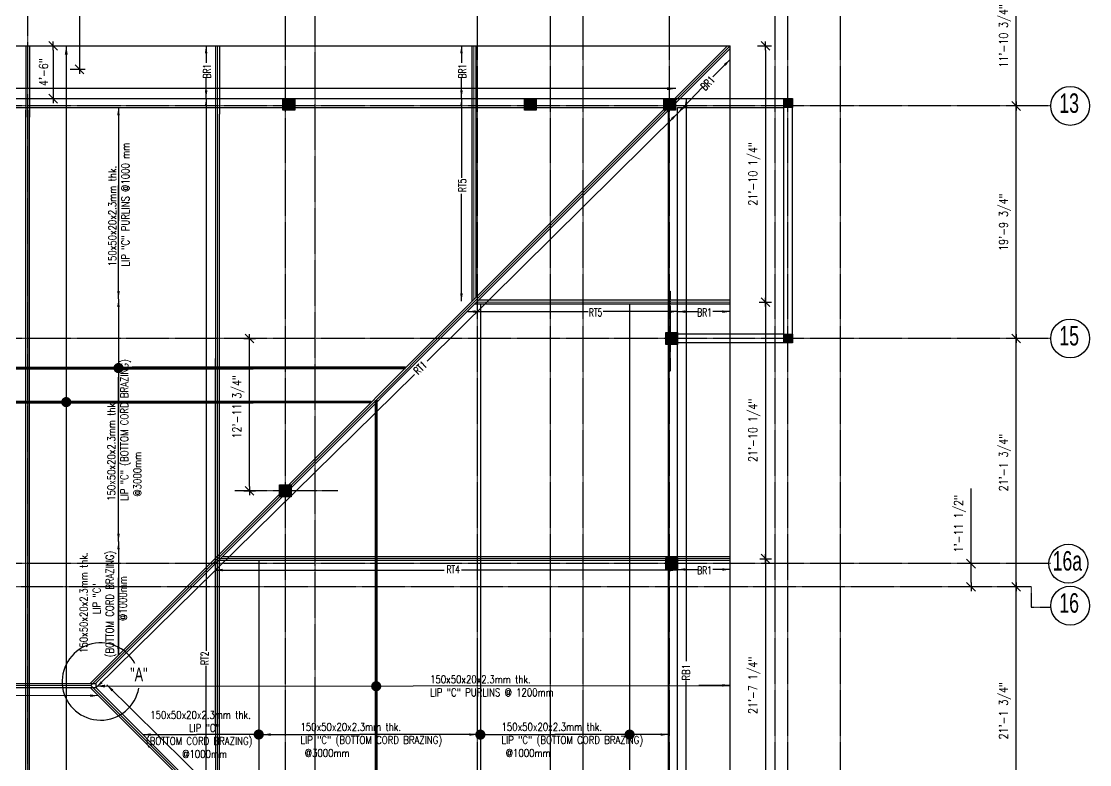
# Model space of a CAD drawing. Extents: x -95606 to 113309, y -42160 to -940.
# Drawn here: x 112213 to 113306, y -27925 to -27165 of the extents above; entities that cross this region are included whole.
import ezdxf
from ezdxf.enums import TextEntityAlignment as Align

# ---------------------------------------------------------------- set-up
doc = ezdxf.new("R2010")
doc.units = 0
doc.header["$LTSCALE"] = 0.02
doc.header["$MEASUREMENT"] = 0
doc.header["$PDMODE"] = 3
doc.header["$PDSIZE"] = -2
doc.linetypes.add('CENTER', pattern=[50.8, 31.75, -6.35, 6.35, -6.35])
doc.linetypes.add('HIDDEN', pattern=[9.525, 6.35, -3.175])
doc.layers.get('0').update_dxf_attribs({"linetype": 'CONTINUOUS'})
doc.layers.get('DEFPOINTS').update_dxf_attribs({"linetype": 'CONTINUOUS'})
for name, color, linetype in [('A-2TEXT', 4, 'CONTINUOUS'), ('BEAM TEX1', 3, 'CONTINUOUS'), ('COL 1', 5, 'CONTINUOUS'), ('DIM', 7, 'CONTINUOUS'), ('dimentions', 8, 'CONTINUOUS'), ('EXLINE', 33, 'CONTINUOUS'), ('GRID', 8, 'CENTER'), ('h', 3, 'CONTINUOUS'), ('HBEAM', 51, 'HIDDEN'), ('RF5', 6, 'CONTINUOUS'), ('S-SLB', 3, 'CONTINUOUS'), ('S-TXT', 2, 'CONTINUOUS'), ('TEXT-2', 3, 'CONTINUOUS'), ('TEXT2', 3, 'CONTINUOUS')]:
    doc.layers.add(name, color=color, linetype=linetype)
for name, color, linetype, lineweight in [('GRID NAME', 31, 'CONTINUOUS', 30), ('Hatch', 252, 'CONTINUOUS', 9), ('HATCH 2', 253, 'CONTINUOUS', 5), ('Layer4', 4, 'CONTINUOUS', 25)]:
    doc.layers.add(name, color=color, linetype=linetype, lineweight=lineweight)
doc.styles.add('ROMANS', font='romans.shx', dxfattribs={"width": 0.8})
doc.styles.add('STYLE2', font='arial.ttf', dxfattribs={"width": 0.8})
doc.styles.add('style5', font='romans.shx', dxfattribs={"width": 0.7, "height": 8})
doc.styles.add('style6', font='romans.shx', dxfattribs={"height": 8})
doc.styles.add('style9', font='romans.shx', dxfattribs={"width": 0.8, "height": 4})
doc.styles.add('yy', font='romans.shx', dxfattribs={"width": 0.8, "height": 7.5})
doc.dimstyles.new('TEXT-18', dxfattribs={"dimtxt": 8, "dimasz": 9, "dimexe": 6, "dimexo": 6, "dimgap": 3.125, "dimtad": 1, "dimdec": 1, "dimrnd": 0.5, "dimzin": 1, "dimdsep": 46, "dimlunit": 4, "dimtxsty": 'style6', "dimblk": 'OBLIQUE', "dimcen": 72.09, "dimclrd": 1, "dimclre": 1, "dimclrt": 4, "dimadec": 0, "dimazin": 0, "dimtfac": 1, "dimtdec": 1, "dimtofl": 0, "dimtmove": 0, "dimatfit": 3, "dimfxl": 1, "dimfrac": 2, "dimtolj": 1, "dimtzin": 0, "dimlwd": -1, "dimarcsym": 0})
doc.dimstyles.new('TK96', dxfattribs={"dimscale": 96, "dimtxt": 0.09375, "dimasz": 0.046875, "dimexe": 0.0625, "dimexo": 0.015625, "dimgap": 0.046875, "dimtad": 1, "dimzin": 11, "dimdsep": 46, "dimlunit": 4, "dimtxsty": 'ROMANS', "dimblk1": 'TK1', "dimblk2": 'TK1', "dimsah": 1, "dimcen": 0.09375, "dimclrd": 1, "dimclre": 1, "dimclrt": 2, "dimadec": 0, "dimazin": 0, "dimtfac": 1, "dimtofl": 0, "dimtmove": 0, "dimatfit": 3, "dimldrblk": 'TK1', "dimfxl": 1, "dimfrac": 2, "dimtolj": 1, "dimtzin": 9, "dimarcsym": 0})

# ---------------------------------------------------------------- blocks, each defined once
blk = doc.blocks.new('GRID')
at = {"color": 1, "linetype": 'Continuous'}
blk.add_circle((0, 0), 19.9, dxfattribs=at)
at = {"layer": 'A-2TEXT', "linetype": 'Continuous', "style": 'STYLE2', "width": 0.65}
blk.add_attdef('A', text='', height=19.9, rotation=359.9735, dxfattribs=at).set_placement((-1, -7.1), align=Align.CENTER)
blk = doc.blocks.new('TK1')
at = {"color": 4, "linetype": 'Continuous'}
blk.add_line((-1, -1), (1, 1), dxfattribs=at)
at = {"color": 1, "linetype": 'ByBlock'}
blk.add_line((-1, 0), (1, 0), dxfattribs=at)
blk = doc.blocks.new('*D344')
at = {"layer": 'DEFPOINTS', "color": 0, "lineweight": -2, "transparency": 16777216}
for p in [(113230.7, -27108.2), (113238.6, -27108.2), (113238.6, -27251.1)]:
    blk.add_point(p, dxfattribs=at)
at = {"layer": 'dimentions', "color": 1, "linetype": 'Continuous', "lineweight": -2, "transparency": 16777216}
for p, q in [((113237.1, -27108.2), (113224.7, -27108.2)), ((113230.7, -27246.6), (113230.7, -27112.7)), ((113237.1, -27251.1), (113224.7, -27251.1))]:
    blk.add_line(p, q, dxfattribs=at)
at = {"layer": 'dimentions', "color": 1, "lineweight": -2, "transparency": 16777216, "xscale": 4.5, "yscale": 4.5, "zscale": 4.5}
for p, rotation in [((113230.7, -27108.2), 90), ((113230.7, -27251.1), 270)]:
    blk.add_blockref('TK1', p, dxfattribs=dict(at, rotation=rotation))
at = {"layer": 'dimentions', "color": 2, "transparency": 16777216, "insert": (113219.3, -27179.6), "char_height": 9, "attachment_point": 5, "rotation": 90, "style": 'ROMANS'}
blk.add_mtext('\\A1;11\'-10 3/4"', dxfattribs=at)
blk = doc.blocks.new('*D354')
at = {"layer": 'DEFPOINTS', "color": 0, "lineweight": -2, "transparency": 16777216}
for p in [(113230.7, -27488.9), (113238.6, -27488.9), (113238.6, -27742.7)]:
    blk.add_point(p, dxfattribs=at)
at = {"layer": 'dimentions', "color": 1, "linetype": 'Continuous', "lineweight": -2, "transparency": 16777216}
for p, q in [((113237.1, -27488.9), (113224.7, -27488.9)), ((113230.7, -27738.2), (113230.7, -27493.4)), ((113237.1, -27742.7), (113224.7, -27742.7))]:
    blk.add_line(p, q, dxfattribs=at)
at = {"layer": 'dimentions', "color": 1, "lineweight": -2, "transparency": 16777216, "xscale": 4.5, "yscale": 4.5, "zscale": 4.5}
for p, rotation in [((113230.7, -27488.9), 90), ((113230.7, -27742.7), 270)]:
    blk.add_blockref('TK1', p, dxfattribs=dict(at, rotation=rotation))
at = {"layer": 'dimentions', "color": 2, "transparency": 16777216, "insert": (113219.3, -27615.8), "char_height": 9, "attachment_point": 5, "rotation": 90, "style": 'ROMANS'}
blk.add_mtext('\\A1;21\'-1 3/4"', dxfattribs=at)
blk = doc.blocks.new('*D355')
at = {"layer": 'DEFPOINTS', "color": 0, "lineweight": -2, "transparency": 16777216}
for p in [(113184.6, -27719.1), (113192.6, -27719.1), (113192.6, -27742.7)]:
    blk.add_point(p, dxfattribs=at)
at = {"layer": 'dimentions', "color": 1, "linetype": 'Continuous', "lineweight": -2, "transparency": 16777216}
for p, q in [((113184.6, -27719.1), (113184.6, -27642.1)), ((113191.1, -27719.1), (113178.6, -27719.1)), ((113184.6, -27738.2), (113184.6, -27723.6)), ((113191.1, -27742.7), (113178.6, -27742.7))]:
    blk.add_line(p, q, dxfattribs=at)
at = {"layer": 'dimentions', "color": 1, "lineweight": -2, "transparency": 16777216, "xscale": 4.5, "yscale": 4.5, "zscale": 4.5}
for p, rotation in [((113184.6, -27719.1), 90), ((113184.6, -27742.7), 270)]:
    blk.add_blockref('TK1', p, dxfattribs=dict(at, rotation=rotation))
at = {"layer": 'dimentions', "color": 2, "transparency": 16777216, "insert": (113173.3, -27678.3), "char_height": 9, "attachment_point": 5, "rotation": 90, "style": 'ROMANS'}
blk.add_mtext('\\A1;1\'-11 1/2"', dxfattribs=at)
blk = doc.blocks.new('*D356')
at = {"layer": 'DEFPOINTS', "color": 0, "lineweight": -2, "transparency": 16777216}
for p in [(113230.7, -27742.7), (113238.6, -27742.7), (113238.6, -27996.4)]:
    blk.add_point(p, dxfattribs=at)
at = {"layer": 'dimentions', "color": 1, "linetype": 'Continuous', "lineweight": -2, "transparency": 16777216}
for p, q in [((113237.1, -27742.7), (113224.7, -27742.7)), ((113230.7, -27991.9), (113230.7, -27747.2)), ((113237.1, -27996.4), (113224.7, -27996.4))]:
    blk.add_line(p, q, dxfattribs=at)
at = {"layer": 'dimentions', "color": 1, "lineweight": -2, "transparency": 16777216, "xscale": 4.5, "yscale": 4.5, "zscale": 4.5}
for p, rotation in [((113230.7, -27742.7), 90), ((113230.7, -27996.4), 270)]:
    blk.add_blockref('TK1', p, dxfattribs=dict(at, rotation=rotation))
at = {"layer": 'dimentions', "color": 2, "transparency": 16777216, "insert": (113219.3, -27869.6), "char_height": 9, "attachment_point": 5, "rotation": 90, "style": 'ROMANS'}
blk.add_mtext('\\A1;21\'-1 3/4"', dxfattribs=at)
blk = doc.blocks.new('*D359')
at = {"layer": 'DEFPOINTS', "color": 0, "lineweight": -2, "transparency": 16777216}
for p in [(113230.7, -27251.1), (113238.2, -27251.1), (113239, -27488.9)]:
    blk.add_point(p, dxfattribs=at)
at = {"layer": 'dimentions', "color": 1, "linetype": 'Continuous', "lineweight": -2, "transparency": 16777216}
for p, q in [((113236.7, -27251.1), (113224.7, -27251.1)), ((113230.7, -27484.4), (113230.7, -27255.6)), ((113237.5, -27488.9), (113224.7, -27488.9))]:
    blk.add_line(p, q, dxfattribs=at)
at = {"layer": 'dimentions', "color": 1, "lineweight": -2, "transparency": 16777216, "xscale": 4.5, "yscale": 4.5, "zscale": 4.5}
for p, rotation in [((113230.7, -27251.1), 90), ((113230.7, -27488.9), 270)]:
    blk.add_blockref('TK1', p, dxfattribs=dict(at, rotation=rotation))
at = {"layer": 'dimentions', "color": 2, "transparency": 16777216, "insert": (113219.3, -27370), "char_height": 9, "attachment_point": 5, "rotation": 90, "style": 'ROMANS'}
blk.add_mtext('\\A1;19\'-9 3/4"', dxfattribs=at)
blk = doc.blocks.new('_Oblique')
at = {"color": 0, "linetype": 'ByBlock', "lineweight": -2}
blk.add_line((-0.5, -0.5), (0.5, 0.5), dxfattribs=at)
blk = doc.blocks.new('*D389')
at = {"layer": 'DEFPOINTS', "color": 0, "lineweight": -2, "transparency": 16777216}
for p in [(112256.1, -27053.7), (112261.4, -27213.6), (112272.5, -27213.6)]:
    blk.add_point(p, dxfattribs=at)
at = {"layer": 'S-TXT', "color": 1, "lineweight": -2, "transparency": 16777216}
for p, q in [((112257.6, -27053.7), (112278.5, -27053.7)), ((112272.5, -27058.2), (112272.5, -27209.1)), ((112262.9, -27213.6), (112278.5, -27213.6))]:
    blk.add_line(p, q, dxfattribs=at)
at = {"layer": 'S-TXT', "color": 1, "lineweight": -2, "transparency": 16777216, "xscale": 4.5, "yscale": 4.5, "zscale": 4.5}
for p, rotation in [((112272.5, -27053.7), 90), ((112272.5, -27213.6), 270)]:
    blk.add_blockref('TK1', p, dxfattribs=dict(at, rotation=rotation))
at = {"layer": 'S-TXT', "color": 2, "transparency": 16777216, "insert": (112262.7, -27133.6), "char_height": 9, "attachment_point": 5, "rotation": 90, "style": 'ROMANS'}
blk.add_mtext('\\A1;13\'-4"', dxfattribs=at)
blk = doc.blocks.new('*D393')
at = {"layer": 'DEFPOINTS', "color": 0, "lineweight": -2, "transparency": 16777216}
for p in [(112439.2, -27488.9), (112446.5, -27488.9), (112439.2, -27644.6)]:
    blk.add_point(p, dxfattribs=at)
at = {"layer": 'S-TXT', "color": 1, "lineweight": -2, "transparency": 16777216}
for p, q in [((112440.7, -27488.9), (112452.5, -27488.9)), ((112446.5, -27640.1), (112446.5, -27493.4)), ((112440.7, -27644.6), (112452.5, -27644.6))]:
    blk.add_line(p, q, dxfattribs=at)
at = {"layer": 'S-TXT', "color": 1, "lineweight": -2, "transparency": 16777216, "xscale": 4.5, "yscale": 4.5, "zscale": 4.5}
for p, rotation in [((112446.5, -27488.9), 90), ((112446.5, -27644.6), 270)]:
    blk.add_blockref('TK1', p, dxfattribs=dict(at, rotation=rotation))
at = {"layer": 'S-TXT', "color": 2, "transparency": 16777216, "insert": (112435.1, -27558.8), "char_height": 9, "attachment_point": 5, "rotation": 90, "style": 'ROMANS'}
blk.add_mtext('\\A1;12\'-11 3/4"', dxfattribs=at)
blk = doc.blocks.new('*D402')
at = {"layer": 'DEFPOINTS', "color": 0, "lineweight": -2, "transparency": 16777216}
for p in [(112964.6, -27189.6), (112966.3, -27451.8), (112974.3, -27451.8)]:
    blk.add_point(p, dxfattribs=at)
at = {"layer": 'S-TXT', "color": 1, "lineweight": -2, "transparency": 16777216}
for p, q in [((112966.1, -27189.6), (112980.3, -27189.6)), ((112974.3, -27194.1), (112974.3, -27447.3)), ((112967.8, -27451.8), (112980.3, -27451.8))]:
    blk.add_line(p, q, dxfattribs=at)
at = {"layer": 'S-TXT', "color": 1, "lineweight": -2, "transparency": 16777216, "xscale": 4.5, "yscale": 4.5, "zscale": 4.5}
for p, rotation in [((112974.3, -27189.6), 90), ((112974.3, -27451.8), 270)]:
    blk.add_blockref('TK1', p, dxfattribs=dict(at, rotation=rotation))
at = {"layer": 'S-TXT', "color": 2, "transparency": 16777216, "insert": (112962.9, -27320.7), "char_height": 9, "attachment_point": 5, "rotation": 90, "style": 'ROMANS'}
blk.add_mtext('\\A1;21\'-10 1/4"', dxfattribs=at)
blk = doc.blocks.new('*D403')
at = {"layer": 'DEFPOINTS', "color": 0, "lineweight": -2, "transparency": 16777216}
for p in [(112966.3, -27451.8), (112967.1, -27714), (112974.3, -27714)]:
    blk.add_point(p, dxfattribs=at)
at = {"layer": 'S-TXT', "color": 1, "lineweight": -2, "transparency": 16777216}
for p, q in [((112967.8, -27451.8), (112980.3, -27451.8)), ((112974.3, -27456.3), (112974.3, -27709.5)), ((112968.6, -27714), (112980.3, -27714))]:
    blk.add_line(p, q, dxfattribs=at)
at = {"layer": 'S-TXT', "color": 1, "lineweight": -2, "transparency": 16777216, "xscale": 4.5, "yscale": 4.5, "zscale": 4.5}
for p, rotation in [((112974.3, -27451.8), 90), ((112974.3, -27714), 270)]:
    blk.add_blockref('TK1', p, dxfattribs=dict(at, rotation=rotation))
at = {"layer": 'S-TXT', "color": 2, "transparency": 16777216, "insert": (112962.9, -27582.9), "char_height": 9, "attachment_point": 5, "rotation": 90, "style": 'ROMANS'}
blk.add_mtext('\\A1;21\'-10 1/4"', dxfattribs=at)
blk = doc.blocks.new('*D404')
at = {"layer": 'DEFPOINTS', "color": 0, "lineweight": -2, "transparency": 16777216}
for p in [(112967.1, -27714), (112957, -27973.2), (112974.3, -27973.2)]:
    blk.add_point(p, dxfattribs=at)
at = {"layer": 'S-TXT', "color": 1, "lineweight": -2, "transparency": 16777216}
for p, q in [((112968.6, -27714), (112980.3, -27714)), ((112974.3, -27718.5), (112974.3, -27968.7)), ((112958.5, -27973.2), (112980.3, -27973.2))]:
    blk.add_line(p, q, dxfattribs=at)
at = {"layer": 'S-TXT', "color": 1, "lineweight": -2, "transparency": 16777216, "xscale": 4.5, "yscale": 4.5, "zscale": 4.5}
for p, rotation in [((112974.3, -27714), 90), ((112974.3, -27973.2), 270)]:
    blk.add_blockref('TK1', p, dxfattribs=dict(at, rotation=rotation))
at = {"layer": 'S-TXT', "color": 2, "transparency": 16777216, "insert": (112962.9, -27843.6), "char_height": 9, "attachment_point": 5, "rotation": 90, "style": 'ROMANS'}
blk.add_mtext('\\A1;21\'-7 1/4"', dxfattribs=at)
blk = doc.blocks.new('*D411')
at = {"layer": 'DEFPOINTS', "color": 0, "lineweight": -2, "transparency": 16777216}
for p in [(112245.2, -27189.6), (112240.9, -27243.6), (112245.6, -27243.6)]:
    blk.add_point(p, dxfattribs=at)
at = {"layer": 'S-TXT', "color": 1, "lineweight": -2, "transparency": 16777216}
for p, q in [((112245.6, -27189.6), (112251.6, -27189.6)), ((112245.6, -27194.1), (112245.6, -27239.1)), ((112242.4, -27243.6), (112251.6, -27243.6))]:
    blk.add_line(p, q, dxfattribs=at)
at = {"layer": 'S-TXT', "color": 1, "lineweight": -2, "transparency": 16777216, "xscale": 4.5, "yscale": 4.5, "zscale": 4.5}
for p, rotation in [((112245.6, -27189.6), 90), ((112245.6, -27243.6), 270)]:
    blk.add_blockref('TK1', p, dxfattribs=dict(at, rotation=rotation))
at = {"layer": 'S-TXT', "color": 2, "transparency": 16777216, "insert": (112235.8, -27216.6), "char_height": 9, "attachment_point": 5, "rotation": 90, "style": 'ROMANS'}
blk.add_mtext('\\A1;4\'-6"', dxfattribs=at)

msp = doc.modelspace()

# ---------------------------------------------------------------- hatches: boundary and pattern name
at = {"layer": 'Hatch'}
h = msp.add_hatch(color=254, dxfattribs=at)
h.set_gradient(color1=(192, 192, 192), color2=(192, 192, 192), tint=1)
h.paths.add_polyline_path([(112480.738, -27255.553), (112480.738, -27243.553), (112492.738, -27243.553), (112492.738, -27255.553)])
h = msp.add_hatch(color=254, dxfattribs=at)
h.set_gradient(color1=(192, 192, 192), color2=(192, 192, 192), tint=1)
h.paths.add_polyline_path([(112727.738, -27255.551), (112727.738, -27243.551), (112739.738, -27243.551), (112739.738, -27255.551)])
h = msp.add_hatch(color=254, dxfattribs=at)
h.set_gradient(color1=(192, 192, 192), color2=(192, 192, 192), tint=1)
h.paths.add_polyline_path([(112870.253, -27243.545), (112882.253, -27243.545), (112882.253, -27255.545), (112870.253, -27255.545)])
h = msp.add_hatch(color=254, dxfattribs=at)
h.set_gradient(color1=(192, 192, 192), color2=(192, 192, 192), tint=1)
h.paths.add_polyline_path([(112992.904, -27243.551), (113001.904, -27243.551), (113001.904, -27252.551), (112992.904, -27252.551)])
h = msp.add_hatch(color=254, dxfattribs=at)
h.set_gradient(color1=(192, 192, 192), color2=(192, 192, 192), tint=1)
h.paths.add_polyline_path([(112872.238, -27494.884), (112872.238, -27482.884), (112884.238, -27482.884), (112884.238, -27494.884)])
h = msp.add_hatch(color=254, dxfattribs=at)
h.set_gradient(color1=(192, 192, 192), color2=(192, 192, 192), tint=1)
h.paths.add_polyline_path([(112992.913, -27484.388), (113001.913, -27484.388), (113001.913, -27493.388), (112992.913, -27493.388)])
h = msp.add_hatch(color=254, dxfattribs=at)
h.set_gradient(color1=(192, 192, 192), color2=(192, 192, 192), tint=1)
h.paths.add_polyline_path([(112992.913, -27484.388), (113001.913, -27484.388), (113001.913, -27493.388), (112992.913, -27493.388)])
h = msp.add_hatch(color=254, dxfattribs=at)
h.set_gradient(color1=(192, 192, 192), color2=(192, 192, 192), tint=1)
h.paths.add_polyline_path([(112477.178, -27638.615), (112489.178, -27638.615), (112489.178, -27650.615), (112477.178, -27650.615)])
h = msp.add_hatch(color=254, dxfattribs=at)
h.set_gradient(color1=(192, 192, 192), color2=(192, 192, 192), tint=1)
h.paths.add_polyline_path([(112872.238, -27725.051), (112872.238, -27713.051), (112884.238, -27713.051), (112884.238, -27725.051)])

# ---------------------------------------------------------------- linework, layer by layer
at = {"layer": 'BEAM TEX1', "color": 4, "const_width": 3}
for points in [[(111602.529, -27519.106), (111860.886, -27519.085), (112606.1, -27518.947)], [(112039.843, -27519.085), (112246.244, -27519.085), (112450.326, -27519.085)], [(111637.341, -27553.918), (111860.886, -27553.9), (112571.28, -27553.767)], [(112039.843, -27553.9), (112246.244, -27553.9), (112450.326, -27553.9)], [(112576.166, -27551.627), (112576.084, -28135.397)]]:
    msp.add_lwpolyline(points, dxfattribs=at)
at = {"layer": 'COL 1'}
for points in [[(112480.738, -27243.553), (112492.739, -27243.553), (112492.739, -27255.554), (112480.738, -27255.554)], [(112727.737, -27243.551), (112739.739, -27243.551), (112739.739, -27255.552), (112727.737, -27255.552)], [(112870.253, -27243.545), (112882.254, -27243.545), (112882.254, -27255.546), (112870.253, -27255.546)], [(112872.237, -27482.884), (112884.238, -27482.884), (112884.238, -27494.885), (112872.237, -27494.885)], [(112872.237, -27713.051), (112884.238, -27713.051), (112884.238, -27725.052), (112872.237, -27725.052)]]:
    msp.add_lwpolyline(points, close=True, dxfattribs=at)
for points in [[(112727.738, -27255.551), (112727.738, -27243.551), (112739.738, -27243.551), (112739.738, -27255.551), (112727.738, -27255.551)], [(112870.253, -27243.545), (112882.253, -27243.545), (112882.253, -27255.545), (112870.253, -27255.545), (112870.253, -27243.545)], [(112872.238, -27494.884), (112872.238, -27482.884), (112884.238, -27482.884), (112884.238, -27494.884), (112872.238, -27494.884)], [(112477.178, -27638.615), (112489.178, -27638.615), (112489.178, -27650.615), (112477.178, -27650.615), (112477.178, -27638.615)], [(112872.238, -27725.051), (112872.238, -27713.051), (112884.238, -27713.051), (112884.238, -27725.051), (112872.238, -27725.051)]]:
    msp.add_lwpolyline(points, dxfattribs=at)
at = {"layer": 'COL 1', "lineweight": 25}
for points in [[(112992.913, -27243.551), (113001.913, -27243.551), (113001.913, -27252.551), (112992.913, -27252.551), (112992.913, -27243.551)], [(112992.913, -27484.388), (113001.913, -27484.388), (113001.913, -27493.388), (112992.913, -27493.388), (112992.913, -27484.388)], [(112992.913, -27484.388), (113001.913, -27484.388), (113001.913, -27493.388), (112992.913, -27493.388), (112992.913, -27484.388)]]:
    msp.add_lwpolyline(points, dxfattribs=at)
at = {"layer": 'EXLINE'}
for p, q in [((111612.562, -27189.557), (112938.241, -27189.551)), ((112938.241, -28497.555), (112938.241, -27189.551)), ((112145.828, -27252.555), (112875.241, -27252.552)), ((112147.832, -27243.555), (113001.913, -27243.551)), ((112875.241, -28443.555), (112875.241, -27252.552)), ((112884.241, -27320.651), (112884.241, -27252.555)), ((112884.241, -27252.555), (112992.913, -27252.555)), ((112992.913, -27484.388), (112992.913, -27252.555)), ((113001.913, -27493.388), (113001.913, -27243.551)), ((112884.241, -28443.555), (112884.241, -27320.651)), ((112993.008, -27484.388), (112884.241, -27484.388)), ((113002.008, -27493.388), (112884.241, -27493.388))]:
    msp.add_line(p, q, dxfattribs=at)
at = {"layer": 'GRID'}
for p, q in [((112483.178, -28547.587), (112483.178, -25225.731)), ((112679.747, -28547.587), (112679.747, -25225.731)), ((112754.479, -28547.587), (112754.479, -25225.731)), ((112787.729, -28547.587), (112787.729, -25225.731)), ((112876.229, -28547.587), (112876.229, -25225.731)), ((112876.229, -28547.587), (112876.229, -25225.731)), ((112984.229, -28547.587), (112984.229, -25225.731)), ((112984.229, -28547.587), (112984.229, -25225.731)), ((112997.268, -28547.587), (112997.268, -25225.731)), ((112997.268, -28547.587), (112997.268, -25225.731)), ((113051.088, -28547.587), (113051.088, -25225.731)), ((112219.57, -28539.303), (112219.57, -25235.805)), ((112513.729, -28535.982), (112513.729, -25232.255)), ((113266.012, -27251.051), (111126.112, -27251.051)), ((112877.238, -27522.312), (112877.238, -27440.038)), ((113266.012, -27488.884), (111126.108, -27488.884)), ((112536.866, -27644.615), (112431.362, -27644.615)), ((113266.012, -27719.051), (111126.108, -27719.051)), ((113245.974, -27742.662), (111126.108, -27742.662)), ((113245.974, -27742.662), (113245.974, -27763.694)), ((113245.974, -27742.662), (113245.974, -27763.694)), ((113245.974, -27763.694), (113266.012, -27763.694)), ((113245.974, -27763.694), (113266.012, -27763.694))]:
    msp.add_line(p, q, dxfattribs=at)
at = {"layer": 'GRID NAME', "ltscale": 10, "const_width": 5.184}
for points in [[(112315.047, -27519.075, 1), (112309.863, -27519.075, 1)], [(112261.63, -27553.9, 1), (112256.446, -27553.9, 1)], [(112578.676, -27844.46, 1), (112573.492, -27844.46, 1)], [(112453.332, -27893.819, -1), (112458.516, -27893.819, -1)], [(112680.086, -27893.926, -1), (112685.27, -27893.926, -1)], [(112832.721, -27893.865, -1), (112837.905, -27893.865, -1)]]:
    msp.add_lwpolyline(points, format="xyb", close=True, dxfattribs=at)
at = {"layer": 'h'}
for p, q in [((112935.496, -27189.551), (112865.488, -27259.559)), ((112938.241, -27192.462), (112871.145, -27259.559)), ((112865.488, -27259.559), (112283.451, -27841.596)), ((112871.145, -27259.559), (112289.108, -27841.596)), ((112289.194, -27841.596), (112289.194, -27845.596)), ((112867.495, -28429.555), (112283.537, -27845.596)), ((112872.241, -28428.644), (112289.194, -27845.596))]:
    msp.add_line(p, q, dxfattribs=at)
at = {"layer": 'HATCH 2', "lineweight": 5}
for p, q in [((112284.24, -27843.553), (112938.241, -27189.551)), ((112413.84, -28497.555), (112413.84, -27189.554)), ((112413.84, -27189.554), (112413.84, -28211.255)), ((112676.041, -27189.552), (112676.041, -27449.006)), ((112219.57, -28497.555), (112219.57, -27252.555)), ((112938.241, -27451.752), (112678.952, -27451.752)), ((112938.241, -27713.953), (112416.751, -27713.953)), ((112284.24, -27843.553), (112938.241, -28497.555))]:
    msp.add_line(p, q, dxfattribs=at)
msp.add_lwpolyline([(111924.231, -27843.555), (112284.241, -27843.555)], dxfattribs=at)
at = {"layer": 'HBEAM'}
for q in [(112872.237, -27713.114), (112872.241, -27713.051)]:
    msp.add_line((112872.241, -27713.114), q, dxfattribs=at)
at = {"layer": 'Layer4'}
msp.add_arc((112294.298, -27839.636), 39.49, 27.632187, 350.294049, dxfattribs=at)
at = {"layer": 'RF5', "lineweight": -2}
for p, q in [((112682.678, -27453.755), (112682.678, -28232.354)), ((112835.313, -27453.752), (112835.313, -28230.354)), ((112455.924, -27715.955), (112455.924, -27971.153))]:
    msp.add_line(p, q, dxfattribs=at)
at = {"layer": 'S-SLB'}
for p, q in [((112217.57, -27189.554), (112217.57, -27262.558)), ((112221.57, -27189.554), (112221.57, -27262.558)), ((112411.84, -27189.552), (112411.84, -27259.557)), ((112415.84, -27189.552), (112415.84, -27259.557)), ((112674.041, -27189.552), (112674.041, -27259.557)), ((112678.041, -27189.552), (112678.041, -27259.557)), ((112217.57, -28497.555), (112217.57, -27255.555)), ((112221.57, -28497.555), (112221.57, -27255.555)), ((112411.84, -27259.554), (112411.84, -28497.555)), ((112415.84, -28497.555), (112415.84, -27259.554)), ((112674.041, -27259.557), (112674.041, -27451.006)), ((112678.041, -27259.557), (112678.041, -27447.006)), ((112938.241, -27449.752), (112680.952, -27449.752)), ((112938.241, -27453.752), (112676.952, -27453.752)), ((112411.84, -27890.252), (112411.84, -27509.375)), ((112415.84, -27890.252), (112415.84, -27509.375)), ((112938.241, -27711.953), (112418.751, -27711.953)), ((112938.241, -27715.953), (112414.751, -27715.953)), ((111919.362, -27841.596), (112289.194, -27841.596)), ((111919.362, -27845.596), (112289.194, -27845.596))]:
    msp.add_line(p, q, dxfattribs=at)

# ---------------------------------------------------------------- block references
at = {"layer": 'GRID'}
for p, values in [((113285.944, -27251.051), {'A': '13'}), ((113285.944, -27251.051), {'A': '13'}), ((113285.941, -27488.884), {'A': '15'}), ((113285.941, -27488.884), {'A': '15'}), ((113284.117, -27719.051), {'A': '16a'}), ((113284.117, -27719.051), {'A': '16a'}), ((113285.941, -27762.114), {'A': '16'}), ((113285.941, -27762.114), {'A': '16'})]:
    msp.add_blockref('GRID', p, dxfattribs=at).add_auto_attribs(values)

# ---------------------------------------------------------------- texts
at = {"layer": 'BEAM TEX1', "char_height": 8, "attachment_point": 4, "rotation": 90, "style": 'yy'}
for s, insert in [('150x50x20x2.3mm thk.\\PLIP "C" PURLINS @1000 mm ', (112312.919, -27415.156)), ('150x50x20x2.3mm thk.\\PLIP "C" (BOTTOM CORD BRAZING)\\P @3000mm ', (112318.494, -27654.91))]:
    msp.add_mtext(s, dxfattribs=dict(at, insert=insert))
at = {"layer": 'BEAM TEX1', "insert": (112296.906, -27839.447), "char_height": 8, "width": 170.79132, "attachment_point": 4, "rotation": 90, "style": 'yy'}
msp.add_mtext('\\pi29.015,t117.01;150x50x20x2.3mm thk.\\P\\pi68.634,tz;LIP "C" \\P\\pi24.596;(BOTTOM CORD BRAZING)\\P\\pi57.358; @1000mm ', dxfattribs=at)
at = {"layer": 'BEAM TEX1', "char_height": 8, "attachment_point": 4, "style": 'yy'}
for s, insert in [('150x50x20x2.3mm thk.\\PLIP "C" PURLINS @ 1200mm ', (112631.207, -27844.092)), ('150x50x20x2.3mm thk.\\PLIP "C" (BOTTOM CORD BRAZING)\\P @3000mm ', (112498.678, -27899.36)), ('150x50x20x2.3mm thk.\\PLIP "C" (BOTTOM CORD BRAZING)\\P @1000mm ', (112704.288, -27899.341))]:
    msp.add_mtext(s, dxfattribs=dict(at, insert=insert))
at = {"layer": 'BEAM TEX1', "insert": (112315.947, -27893.768), "char_height": 8, "width": 170.79132, "attachment_point": 4, "style": 'yy'}
msp.add_mtext('\\pi29.015;150x50x20x2.3mm thk.\\P\\pi68.634;LIP "C" \\P\\pi24.596;(BOTTOM CORD BRAZING)\\P\\pi57.358; @1000mm ', dxfattribs=at)
at = {"layer": 'dimentions', "color": 4, "insert": (112333.332, -27832.296), "char_height": 14.02072, "width": 365.21817, "attachment_point": 5, "style": 'style9'}
msp.add_mtext('{\\fSwis721 Cn BT|b0|i0|c0|p34;"A"}', dxfattribs=at)
at = {"layer": 'TEXT-2', "char_height": 8, "width": 22.39817, "style": 'style5'}
for s, insert, attachment_point, rotation in [('\\A1;BR1', (112398.945, -27208.088), 3, 90), ('\\A1;BR1', (112660.171, -27208.087), 3, 90), ('\\A1;BR1', (112917.684, -27219.708), 3, 44.80854), ('\\A1;RT5', (112660.134, -27325.411), 3, 90), ('\\A1;RT1', (112628.907, -27516.841), 9, 44.595725), ('\\A1;RT2', (112396.688, -27822.673), 1, 90)]:
    msp.add_mtext(s, dxfattribs=dict(at, insert=insert, attachment_point=attachment_point, rotation=rotation))
for s, insert, attachment_point in [('\\A1;RT5', (112807.341, -27458.222), 3), ('\\A1;BR1', (112919.368, -27458.222), 3), ('\\A1;RT4', (112661.661, -27728.824), 9), ('\\A1;BR1', (112919.368, -27721.891), 3)]:
    msp.add_mtext(s, dxfattribs=dict(at, insert=insert, attachment_point=attachment_point))
at = {"layer": 'TEXT2', "color": 3, "insert": (112889.038, -27831.726), "char_height": 8, "attachment_point": 2, "rotation": 90, "style": 'ROMANS'}
msp.add_mtext_dynamic_manual_height_columns('\\pi3.1065;RB1', width=563.89816, gutter_width=2500, heights=[0], dxfattribs=at)

# ---------------------------------------------------------------- dimensions: what is measured, and where the dimension line sits
at = {"layer": 'dimentions'}
for base, p1, p2, picture, middle in [((113230.655, -27108.232), (113238.589, -27251.051), (113238.589, -27108.232), '*D344', (113219.298, -27179.642)), ((113230.655, -27488.884), (113238.589, -27742.662), (113238.589, -27488.884), '*D354', (113219.298, -27615.773)), ((113184.625, -27719.051), (113192.559, -27742.662), (113192.559, -27719.051), '*D355', (113173.267, -27678.337)), ((113230.655, -27742.662), (113238.589, -27996.44), (113238.589, -27742.662), '*D356', (113219.298, -27869.551))]:
    dim = msp.add_linear_dim(base=base, p1=p1, p2=p2, angle=90, dimstyle='TK96', override={"dimfxl": 2}, dxfattribs=at)
    dim.commit()
    dim.dimension.update_dxf_attribs({"geometry": picture, "text_midpoint": middle})
dim = msp.add_linear_dim(base=(113230.655, -27251.051), p1=(113238.97, -27488.884), p2=(113238.201, -27251.051), angle=90, dimstyle='TK96', override={"dimfxl": 2}, dxfattribs=at)
dim.commit()
dim.dimension.update_dxf_attribs({"geometry": '*D359', "text_midpoint": (113230.655, -27369.968), "dimtype": 160})
at = {"layer": 'S-TXT'}
for base, p1, p2, override, picture, middle in [((112272.522, -27213.554), (112256.134, -27053.735), (112261.413, -27213.554), {"dimdec": 0, "dimfxl": 1.25, "dimfxlon": 1}, '*D389', (112262.665, -27133.645)), ((112245.615, -27243.554), (112245.158, -27189.554), (112240.91, -27243.554), {"dimdec": 0, "dimfxl": 1.25, "dimfxlon": 1}, '*D411', (112235.758, -27216.554)), ((112974.298, -27451.752), (112964.579, -27189.551), (112966.256, -27451.752), {"dimfxl": 1.25, "dimfxlon": 1}, '*D402', (112962.94, -27320.652)), ((112974.298, -27713.953), (112966.256, -27451.752), (112967.113, -27713.953), {"dimfxl": 1.25, "dimfxlon": 1}, '*D403', (112962.94, -27582.852)), ((112974.298, -27973.153), (112967.113, -27713.953), (112957.019, -27973.153), {"dimfxl": 1.25, "dimfxlon": 1}, '*D404', (112962.94, -27843.553))]:
    dim = msp.add_linear_dim(base=base, p1=p1, p2=p2, angle=90, dimstyle='TK96', override=override, dxfattribs=at)
    dim.commit()
    dim.dimension.update_dxf_attribs({"geometry": picture, "text_midpoint": middle})
dim = msp.add_linear_dim(base=(112446.457, -27488.884), p1=(112439.169, -27644.615), p2=(112439.169, -27488.884), angle=90, dimstyle='TK96', override={"dimfxl": 1.25, "dimfxlon": 1}, dxfattribs=at)
dim.commit()
dim.dimension.update_dxf_attribs({"geometry": '*D393', "text_midpoint": (112446.457, -27558.843), "dimtype": 160})

# ---------------------------------------------------------------- leaders
at = {"layer": 'DIM'}
for points, override in [([(112259.038, -27189.554), (112259.038, -28481.839)], {"dimtad": 0}), ([(112402.105, -27189.218), (112402.105, -27207.115)], {"dimasz": 8, "dimtad": 0}), ([(112663.331, -27189.217), (112663.331, -27207.114)], {"dimasz": 8, "dimtad": 0}), ([(112938.241, -27203.487), (112920.601, -27221.264)], {"dimasz": 8, "dimtad": 0}), ([(112402.105, -27243.218), (112402.105, -27222.482)], {"dimasz": 8, "dimtad": 0}), ([(112663.331, -27243.217), (112663.331, -27222.481)], {"dimasz": 8, "dimtad": 0}), ([(112882.572, -27233.389), (111908.104, -27233.389)], {"dimtad": 0}), ([(112884.241, -27258.757), (112909.699, -27232.094)], {"dimasz": 8, "dimtad": 0}), ([(112312.454, -27252.554), (112312.454, -27368.512)], {"dimasz": 8, "dimtad": 0}), ([(112402.068, -27243.554), (112402.068, -27808.353)], {"dimasz": 8, "dimtad": 0}), ([(112663.293, -27243.553), (112663.294, -27324.48)], {"dimasz": 8, "dimtad": 0}), ([(112893.016, -27243.552), (112893.016, -27818.843)], {"dimtad": 0}), ([(112884.241, -27258.757), (112628.389, -27512.185)], {"dimasz": 8, "dimtad": 0}), ([(112312.454, -27448.285), (112312.454, -27332.327)], {"dimasz": 8, "dimtad": 0}), ([(112663.294, -27450.784), (112663.294, -27341.084)], {"dimasz": 8, "dimtad": 0}), ([(112312.455, -27448.554), (112312.455, -27564.512)], {"dimasz": 8, "dimtad": 0}), ([(112669.69, -27461.382), (112792.946, -27461.382)], {"dimasz": 8, "dimtad": 0}), ([(112884.241, -27461.382), (112808.313, -27461.382)], {"dimasz": 8, "dimtad": 0}), ([(112884.238, -27461.382), (112904.974, -27461.382)], {"dimasz": 8, "dimtad": 0}), ([(112938.238, -27461.382), (112920.341, -27461.382)], {"dimasz": 8, "dimtad": 0}), ([(112289.649, -27845.868), (112615.265, -27525.848)], {"dimasz": 8, "dimtad": 0}), ([(112312.455, -27696.553), (112312.455, -27528.327)], {"dimasz": 8, "dimtad": 0}), ([(112312.455, -27696.592), (112312.455, -27812.55)], {"dimasz": 8, "dimtad": 0}), ([(112312.455, -27812.55), (112312.455, -27733.495)], {"dimasz": 8, "dimtad": 0}), ([(112411.112, -27725.662), (112645.71, -27725.663)], {"dimasz": 8, "dimtad": 0}), ([(112884.238, -27725.663), (112663.289, -27725.663)], {"dimasz": 8, "dimtad": 0}), ([(112884.238, -27725.051), (112904.974, -27725.051)], {"dimasz": 8, "dimtad": 0}), ([(112938.238, -27725.051), (112920.341, -27725.051)], {"dimasz": 8, "dimtad": 0}), ([(112402.175, -28443.555), (112402.068, -27823.727)], {"dimasz": 8, "dimtad": 0}), ([(112289.765, -27844.291), (112938.241, -27843.553)], {"dimtad": 0}), ([(112300.507, -27843.008), (112599.335, -28137.662)], {"dimasz": 8, "dimtad": 0}), ([(112893.016, -28443.564), (112893.016, -27838.552)], {"dimtad": 0}), ([(112938.241, -27843.553), (112906.052, -27843.59)], {"dimasz": 8, "dimtad": 0}), ([(112291.598, -27854.076), (112114.889, -27854.074)], {"dimasz": 8, "dimtad": 0}), ([(112337.477, -27893.879), (112392.367, -27893.865)], {"dimasz": 8, "dimtad": 0}), ([(112460.117, -27893.865), (112392.367, -27893.865)], {"dimasz": 8, "dimtad": 0}), ([(112460.116, -27893.865), (112559.265, -27893.865)], {"dimasz": 8, "dimtad": 0}), ([(112679.276, -27893.865), (112559.265, -27893.865)], {"dimasz": 8, "dimtad": 0}), ([(112679.241, -27893.865), (112759.057, -27893.865)], {"dimasz": 8, "dimtad": 0}), ([(112874.925, -27893.865), (112758.921, -27893.865)], {"dimasz": 8, "dimtad": 0})]:
    msp.add_leader(points, dimstyle='TEXT-18', override=override, dxfattribs=at)

doc.saveas('drawing.dxf')
